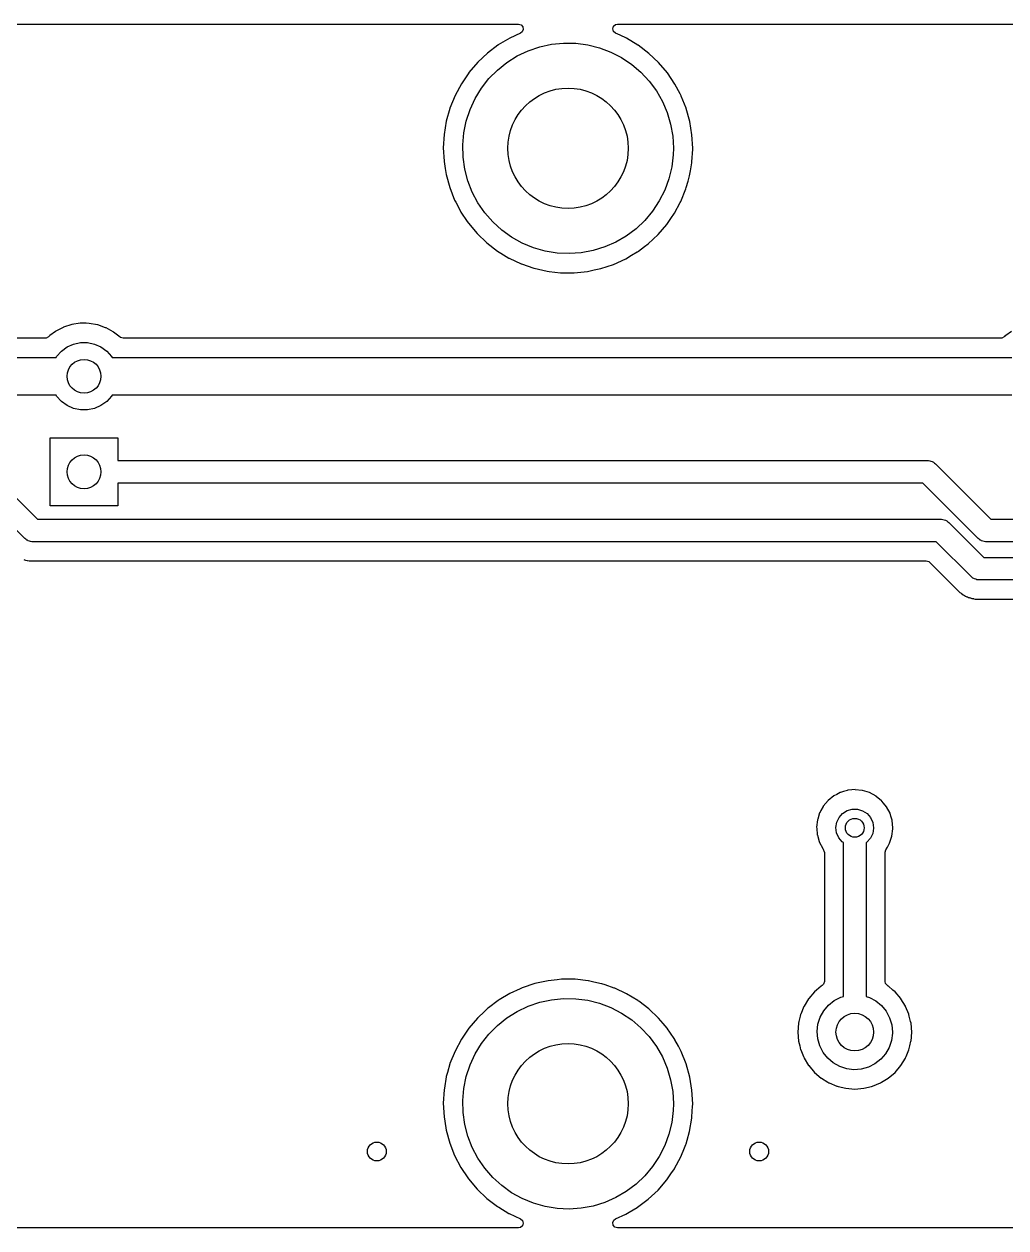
# Model space of a CAD drawing. Extents: x 14 to 417, y -139 to -107.
# Drawn here: x 74.45 to 100.54, y -139.19 to -107.19 of the extents above; entities that cross this region are included whole.
import ezdxf

# ---------------------------------------------------------------- set-up
doc = ezdxf.new("R2010")
doc.units = 0
doc.layers.add('BLACK', color=7, linetype='CONTINUOUS')

msp = doc.modelspace()

# ---------------------------------------------------------------- linework, layer by layer
at = {"layer": 'BLACK', "linetype": 'CONTINUOUS'}
for p, q in [((39.4163, -107.188), (87.5849, -107.188)), ((87.5849, -107.188), (87.653, -107.209)), ((87.653, -107.209), (87.6995, -107.262)), ((90.1107, -107.246), (90.1646, -107.2)), ((90.1646, -107.2), (90.2163, -107.188)), ((90.2163, -107.188), (138.385, -107.188)), ((87.6375, -107.429), (87.3547, -107.559)), ((87.6801, -107.397), (87.6375, -107.429)), ((87.7096, -107.332), (87.6801, -107.397)), ((87.6995, -107.262), (87.7096, -107.332)), ((90.0903, -107.314), (90.1107, -107.246)), ((90.1098, -107.382), (90.0903, -107.314)), ((90.1632, -107.429), (90.1098, -107.382)), ((90.2865, -107.486), (90.1632, -107.429)), ((90.4555, -107.564), (90.2865, -107.486)), ((87.0386, -107.75), (86.7614, -107.959)), ((87.0445, -107.745), (87.0386, -107.75)), ((87.0472, -107.743), (87.0445, -107.745)), ((87.0445, -107.745), (87.0445, -107.745)), ((87.3547, -107.559), (87.0472, -107.743)), ((87.842, -107.898), (88.147, -107.793)), ((88.147, -107.793), (88.462, -107.724)), ((88.462, -107.724), (88.7827, -107.692)), ((88.7827, -107.692), (89.1051, -107.698)), ((89.1051, -107.698), (89.4247, -107.74)), ((89.4247, -107.74), (89.7373, -107.818)), ((89.7373, -107.818), (90.0389, -107.932)), ((90.4584, -107.566), (90.4555, -107.564)), ((90.7595, -107.748), (90.4584, -107.566)), ((90.4584, -107.566), (90.4584, -107.566)), ((90.7624, -107.75), (90.7595, -107.748)), ((90.7595, -107.748), (90.7595, -107.748)), ((91.0475, -107.967), (90.7624, -107.75)), ((86.7614, -107.959), (86.5006, -108.205)), ((87.278, -108.208), (87.5511, -108.036)), ((87.5511, -108.036), (87.842, -107.898)), ((90.0389, -107.932), (90.3253, -108.08)), ((90.3253, -108.08), (90.5929, -108.26)), ((91.3074, -108.213), (91.0475, -107.967)), ((86.2659, -108.48), (86.1726, -108.617)), ((86.2678, -108.478), (86.2659, -108.48)), ((86.2659, -108.48), (86.2659, -108.48)), ((86.5006, -108.205), (86.2678, -108.478)), ((86.7997, -108.638), (87.0264, -108.409)), ((87.0264, -108.409), (87.278, -108.208)), ((90.5929, -108.26), (90.838, -108.469)), ((90.838, -108.469), (91.0574, -108.705)), ((91.5392, -108.487), (91.3074, -108.213)), ((91.7401, -108.783), (91.5392, -108.487)), ((86.0659, -108.774), (85.8971, -109.09)), ((86.1726, -108.617), (86.0659, -108.774)), ((86.6008, -108.892), (86.7997, -108.638)), ((91.0574, -108.705), (91.2483, -108.965)), ((91.7417, -108.787), (91.7401, -108.783)), ((91.8778, -109.043), (91.7417, -108.787)), ((91.7417, -108.787), (91.7417, -108.787)), ((85.8971, -109.09), (85.7634, -109.422)), ((86.4323, -109.167), (86.6008, -108.892)), ((91.2483, -108.965), (91.408, -109.245)), ((91.9078, -109.1), (91.8778, -109.043)), ((91.9091, -109.103), (91.9078, -109.1)), ((92.0372, -109.425), (91.9091, -109.103)), ((85.7603, -109.433), (85.6664, -109.767)), ((85.7625, -109.425), (85.7603, -109.433)), ((85.7634, -109.422), (85.7625, -109.425)), ((85.7625, -109.425), (85.7625, -109.425)), ((86.2966, -109.459), (86.4323, -109.167)), ((91.408, -109.245), (91.5345, -109.542)), ((92.0403, -109.433), (92.0372, -109.425)), ((92.1361, -109.779), (92.0403, -109.433)), ((85.6664, -109.767), (85.6073, -110.121)), ((86.13, -110.081), (86.1954, -109.765)), ((86.1954, -109.765), (86.2966, -109.459)), ((91.5345, -109.542), (91.626, -109.851)), ((86.1014, -110.402), (86.13, -110.081)), ((91.626, -109.851), (91.6814, -110.168)), ((92.194, -110.132), (92.1361, -109.779)), ((85.6073, -110.121), (85.5867, -110.478)), ((86.1098, -110.724), (86.1014, -110.402)), ((91.6814, -110.168), (91.7, -110.49)), ((92.2134, -110.49), (92.194, -110.132)), ((85.5867, -110.478), (85.6048, -110.836)), ((86.1552, -111.043), (86.1098, -110.724)), ((91.6945, -110.666), (91.6557, -110.986)), ((91.7, -110.49), (91.6945, -110.666)), ((92.1928, -110.848), (92.2132, -110.515)), ((92.2132, -110.515), (92.2133, -110.513)), ((92.2133, -110.513), (92.2134, -110.49)), ((85.6048, -110.836), (85.6053, -110.84)), ((85.6053, -110.84), (85.6053, -110.84)), ((85.6053, -110.84), (85.6353, -111.027)), ((85.6353, -111.027), (85.6615, -111.19)), ((86.237, -111.355), (86.1552, -111.043)), ((91.6557, -110.986), (91.5805, -111.299)), ((92.1538, -111.091), (92.1908, -110.874)), ((92.1908, -110.874), (92.1914, -110.871)), ((92.1908, -110.874), (92.1908, -110.874)), ((92.1914, -110.871), (92.1928, -110.848)), ((85.6615, -111.19), (85.756, -111.536)), ((86.3541, -111.656), (86.237, -111.355)), ((91.5805, -111.299), (91.4697, -111.602)), ((92.0431, -111.533), (92.0901, -111.368)), ((92.0901, -111.368), (92.131, -111.224)), ((92.131, -111.224), (92.1538, -111.091)), ((85.756, -111.536), (85.8874, -111.869)), ((86.505, -111.94), (86.3541, -111.656)), ((91.4697, -111.602), (91.3249, -111.89)), ((91.898, -111.901), (92.0328, -111.569)), ((92.0328, -111.569), (92.0431, -111.533)), ((85.8874, -111.869), (85.9157, -111.923)), ((85.9157, -111.923), (86.0387, -112.158)), ((86.6876, -112.206), (86.505, -111.94)), ((91.3249, -111.89), (91.1479, -112.159)), ((91.7297, -112.213), (91.8802, -111.934)), ((91.8802, -111.934), (91.898, -111.901)), ((86.0387, -112.158), (86.054, -112.187)), ((86.054, -112.187), (86.0559, -112.189)), ((86.0559, -112.189), (86.0559, -112.189)), ((86.0559, -112.189), (86.2238, -112.439)), ((86.8995, -112.449), (86.6876, -112.206)), ((91.1479, -112.159), (90.9411, -112.407)), ((91.6317, -112.357), (91.7262, -112.219)), ((91.7262, -112.219), (91.7281, -112.216)), ((91.7262, -112.219), (91.7262, -112.219)), ((91.7281, -112.216), (91.7297, -112.213)), ((91.7297, -112.213), (91.7297, -112.213)), ((86.2238, -112.439), (86.2538, -112.484)), ((86.2538, -112.484), (86.4847, -112.758)), ((87.1379, -112.666), (86.8995, -112.449)), ((90.7073, -112.629), (90.4495, -112.822)), ((90.9411, -112.407), (90.7073, -112.629)), ((91.2915, -112.783), (91.5251, -112.512)), ((91.5251, -112.512), (91.6317, -112.357)), ((86.4847, -112.758), (86.7438, -113.006)), ((87.3997, -112.854), (87.1379, -112.666)), ((87.6814, -113.011), (87.3997, -112.854)), ((90.4495, -112.822), (90.1712, -112.985)), ((91.0298, -113.028), (91.2915, -112.783)), ((86.7438, -113.006), (87.0281, -113.224)), ((87.0281, -113.224), (87.1168, -113.278)), ((87.1168, -113.278), (87.3314, -113.408)), ((87.9792, -113.134), (87.6814, -113.011)), ((88.2892, -113.223), (87.9792, -113.134)), ((88.6073, -113.275), (88.2892, -113.223)), ((88.9293, -113.29), (88.6073, -113.275)), ((89.2509, -113.268), (88.9293, -113.29)), ((89.5679, -113.209), (89.2509, -113.268)), ((89.876, -113.114), (89.5679, -113.209)), ((90.1712, -112.985), (89.876, -113.114)), ((90.5895, -113.335), (90.7403, -113.245)), ((90.7403, -113.245), (90.7432, -113.243)), ((90.7403, -113.245), (90.7403, -113.245)), ((90.7432, -113.243), (90.7687, -113.224)), ((90.7687, -113.224), (90.935, -113.099)), ((90.935, -113.099), (91.0298, -113.028)), ((87.3314, -113.408), (87.3314, -113.408)), ((87.3314, -113.408), (87.3343, -113.41)), ((87.3343, -113.41), (87.3374, -113.412)), ((87.3374, -113.412), (87.3374, -113.412)), ((87.3374, -113.412), (87.6557, -113.561)), ((87.6557, -113.561), (87.6557, -113.561)), ((87.6557, -113.561), (87.6588, -113.562)), ((87.6588, -113.562), (87.662, -113.563)), ((87.662, -113.563), (87.662, -113.563)), ((87.662, -113.563), (87.9946, -113.677)), ((89.7687, -113.687), (90.109, -113.575)), ((90.109, -113.575), (90.4351, -113.426)), ((90.4351, -113.426), (90.5895, -113.335)), ((87.9946, -113.677), (87.9946, -113.677)), ((87.9946, -113.677), (87.9978, -113.678)), ((87.9978, -113.678), (88.3474, -113.757)), ((88.3474, -113.757), (88.3997, -113.763)), ((88.3997, -113.763), (88.7001, -113.797)), ((88.7001, -113.797), (88.7001, -113.797)), ((88.7001, -113.797), (88.7035, -113.798)), ((88.7035, -113.798), (88.7069, -113.798)), ((88.7069, -113.798), (88.7069, -113.798)), ((88.7069, -113.798), (88.9012, -113.799)), ((88.9012, -113.799), (89.0619, -113.799)), ((89.0619, -113.799), (89.0652, -113.799)), ((89.0652, -113.799), (89.4149, -113.763)), ((89.0652, -113.799), (89.0652, -113.799)), ((89.4149, -113.763), (89.4149, -113.763)), ((89.4149, -113.763), (89.4183, -113.763)), ((89.4183, -113.763), (89.4217, -113.762)), ((89.4217, -113.762), (89.5942, -113.725)), ((89.4217, -113.762), (89.4217, -113.762)), ((89.5942, -113.725), (89.7687, -113.687)), ((75.7115, -115.176), (75.4913, -115.248)), ((75.9404, -115.141), (75.7115, -115.176)), ((75.9456, -115.141), (75.9404, -115.141)), ((76.0991, -115.143), (75.9456, -115.141)), ((75.9456, -115.141), (75.9456, -115.141)), ((76.172, -115.144), (76.0991, -115.143)), ((76.1771, -115.145), (76.172, -115.144)), ((76.395, -115.184), (76.1771, -115.145)), ((76.1771, -115.145), (76.1771, -115.145)), ((76.4001, -115.185), (76.395, -115.184)), ((76.395, -115.184), (76.395, -115.184)), ((76.4049, -115.186), (76.4001, -115.185)), ((76.6135, -115.26), (76.4049, -115.186)), ((76.4049, -115.186), (76.4049, -115.186)), ((75.0917, -115.504), (75.0301, -115.539)), ((75.0971, -115.498), (75.0917, -115.504)), ((75.1007, -115.494), (75.0971, -115.498)), ((75.1343, -115.469), (75.1007, -115.494)), ((75.2818, -115.358), (75.1343, -115.469)), ((75.2859, -115.355), (75.2818, -115.358)), ((75.2818, -115.358), (75.2818, -115.358)), ((75.2905, -115.353), (75.2859, -115.355)), ((75.4868, -115.25), (75.2905, -115.353)), ((75.4913, -115.248), (75.4868, -115.25)), ((75.4868, -115.25), (75.4868, -115.25)), ((76.6184, -115.262), (76.6135, -115.26)), ((76.6135, -115.26), (76.6135, -115.26)), ((76.6229, -115.264), (76.6184, -115.262)), ((76.8166, -115.371), (76.6229, -115.264)), ((76.6229, -115.264), (76.6229, -115.264)), ((76.8212, -115.374), (76.8166, -115.371)), ((76.8166, -115.371), (76.8166, -115.371)), ((76.8252, -115.377), (76.8212, -115.374)), ((77.0004, -115.515), (76.8252, -115.377)), ((76.8252, -115.377), (76.8252, -115.377)), ((77.0104, -115.522), (77.0004, -115.515)), ((77.0785, -115.542), (77.0104, -115.522)), ((100.492, -115.504), (100.43, -115.539)), ((100.497, -115.498), (100.492, -115.504)), ((100.501, -115.494), (100.497, -115.498)), ((100.534, -115.469), (100.501, -115.494)), ((100.682, -115.358), (100.534, -115.469)), ((75.0006, -115.542), (51.6785, -115.542)), ((75.0301, -115.539), (75.0006, -115.542)), ((75.4368, -115.882), (75.589, -115.772)), ((75.589, -115.772), (75.7609, -115.695)), ((75.7609, -115.695), (75.945, -115.656)), ((75.945, -115.656), (76.1331, -115.656)), ((76.1331, -115.656), (76.3171, -115.695)), ((76.3171, -115.695), (76.489, -115.772)), ((76.489, -115.772), (76.6412, -115.882)), ((100.401, -115.542), (77.0785, -115.542)), ((100.43, -115.539), (100.401, -115.542)), ((51.3839, -116.051), (75.2942, -116.051)), ((75.2942, -116.051), (75.3109, -116.022)), ((75.3109, -116.022), (75.4368, -115.882)), ((76.6412, -115.882), (76.7671, -116.022)), ((76.7671, -116.022), (76.7839, -116.051)), ((76.7839, -116.051), (100.694, -116.051)), ((75.2942, -117.051), (51.3839, -117.051)), ((75.3109, -117.08), (75.2942, -117.051)), ((75.4368, -117.22), (75.3109, -117.08)), ((76.7671, -117.08), (76.6412, -117.22)), ((76.7839, -117.051), (76.7671, -117.08)), ((100.694, -117.051), (76.7839, -117.051)), ((75.589, -117.33), (75.4368, -117.22)), ((75.7609, -117.407), (75.589, -117.33)), ((75.945, -117.446), (75.7609, -117.407)), ((76.1331, -117.446), (75.945, -117.446)), ((76.3171, -117.407), (76.1331, -117.446)), ((76.489, -117.33), (76.3171, -117.407)), ((76.6412, -117.22), (76.489, -117.33)), ((75.139, -119.991), (75.139, -118.191)), ((75.139, -118.191), (76.939, -118.191)), ((76.939, -118.191), (76.939, -118.791)), ((73.3291, -118.879), (74.8003, -120.35)), ((76.939, -118.791), (98.454, -118.791)), ((98.454, -118.791), (98.4641, -118.792)), ((98.4641, -118.792), (98.4687, -118.791)), ((98.4687, -118.791), (98.4764, -118.793)), ((98.4764, -118.793), (98.5123, -118.797)), ((98.5123, -118.797), (98.5432, -118.809)), ((98.5432, -118.809), (98.5755, -118.817)), ((98.5755, -118.817), (98.5938, -118.829)), ((98.5938, -118.829), (98.6143, -118.837)), ((98.6143, -118.837), (98.6387, -118.86)), ((98.6387, -118.86), (98.6661, -118.879)), ((98.6661, -118.879), (100.137, -120.35)), ((74.4639, -120.862), (72.9927, -119.391)), ((98.3297, -119.391), (76.939, -119.391)), ((76.939, -119.391), (76.939, -119.991)), ((99.8009, -120.862), (98.3297, -119.391)), ((76.939, -119.991), (75.139, -119.991)), ((74.8003, -120.35), (98.806, -120.35)), ((98.806, -120.35), (98.8161, -120.351)), ((98.8161, -120.351), (98.8207, -120.35)), ((98.8207, -120.35), (98.8284, -120.352)), ((98.8284, -120.352), (98.8643, -120.356)), ((98.8643, -120.356), (98.8952, -120.368)), ((98.8952, -120.368), (98.9275, -120.376)), ((98.9275, -120.376), (98.9458, -120.388)), ((98.9458, -120.388), (98.9663, -120.396)), ((98.9663, -120.396), (98.9907, -120.419)), ((98.9907, -120.419), (99.0181, -120.438)), ((99.0181, -120.438), (99.9463, -121.366)), ((100.137, -120.35), (124.079, -120.35)), ((74.4913, -120.881), (74.4639, -120.862)), ((74.5157, -120.904), (74.4913, -120.881)), ((74.5362, -120.912), (74.5157, -120.904)), ((74.5545, -120.924), (74.5362, -120.912)), ((74.5868, -120.932), (74.5545, -120.924)), ((74.6177, -120.944), (74.5868, -120.932)), ((74.6536, -120.948), (74.6177, -120.944)), ((74.6613, -120.95), (74.6536, -120.948)), ((74.666, -120.949), (74.6613, -120.95)), ((74.676, -120.95), (74.666, -120.949)), ((98.6817, -120.95), (74.676, -120.95)), ((99.6099, -121.878), (98.6817, -120.95)), ((99.8283, -120.881), (99.8009, -120.862)), ((99.8527, -120.904), (99.8283, -120.881)), ((99.8733, -120.912), (99.8527, -120.904)), ((99.8915, -120.924), (99.8733, -120.912)), ((99.9239, -120.932), (99.8915, -120.924)), ((99.9548, -120.944), (99.9239, -120.932)), ((99.9906, -120.948), (99.9548, -120.944)), ((99.9984, -120.95), (99.9906, -120.948)), ((100.003, -120.949), (99.9984, -120.95)), ((100.013, -120.95), (100.003, -120.949)), ((123.955, -120.95), (100.013, -120.95)), ((74.4384, -121.425), (74.4532, -121.429)), ((74.4532, -121.429), (74.4847, -121.441)), ((74.4847, -121.441), (74.4917, -121.442)), ((74.4917, -121.442), (74.4917, -121.442)), ((74.4917, -121.442), (74.5277, -121.446)), ((74.5277, -121.446), (74.5402, -121.448)), ((74.5402, -121.448), (74.5825, -121.458)), ((74.5825, -121.458), (74.5895, -121.458)), ((74.5895, -121.458), (74.5895, -121.458)), ((74.5895, -121.458), (74.6231, -121.458)), ((74.6231, -121.458), (74.6239, -121.458)), ((74.6239, -121.458), (74.6248, -121.459)), ((74.6248, -121.459), (74.6611, -121.459)), ((74.6611, -121.459), (74.6616, -121.459)), ((74.6616, -121.459), (74.7603, -121.459)), ((74.7603, -121.459), (74.7603, -121.459)), ((74.7603, -121.459), (74.7639, -121.459)), ((74.7639, -121.459), (74.7651, -121.459)), ((74.7651, -121.459), (74.7667, -121.459)), ((74.7667, -121.459), (98.4189, -121.459)), ((98.4189, -121.459), (98.487, -121.479)), ((98.487, -121.479), (98.508, -121.495)), ((98.508, -121.495), (99.2438, -122.231)), ((99.9463, -121.366), (123.698, -121.366)), ((99.6373, -121.897), (99.6099, -121.878)), ((99.6617, -121.92), (99.6373, -121.897)), ((99.6822, -121.928), (99.6617, -121.92)), ((99.7005, -121.94), (99.6822, -121.928)), ((99.2438, -122.231), (99.2447, -122.232)), ((99.2447, -122.232), (99.2849, -122.273)), ((99.7328, -121.948), (99.7005, -121.94)), ((99.7637, -121.96), (99.7328, -121.948)), ((99.7996, -121.964), (99.7637, -121.96)), ((99.8073, -121.966), (99.7996, -121.964)), ((99.8119, -121.965), (99.8073, -121.966)), ((99.822, -121.966), (99.8119, -121.965)), ((123.574, -121.966), (99.822, -121.966)), ((99.2849, -122.273), (99.3078, -122.297)), ((99.3078, -122.297), (99.3442, -122.32)), ((99.3442, -122.32), (99.3545, -122.327)), ((99.3545, -122.327), (99.3884, -122.354)), ((99.3884, -122.354), (99.3948, -122.358)), ((99.3948, -122.358), (99.3948, -122.358)), ((99.3948, -122.358), (99.4186, -122.369)), ((99.4186, -122.369), (99.4321, -122.377)), ((99.4321, -122.377), (99.4602, -122.395)), ((99.4602, -122.395), (99.4669, -122.397)), ((99.4669, -122.397), (99.4669, -122.397)), ((99.4669, -122.397), (99.501, -122.41)), ((99.501, -122.41), (99.5127, -122.415)), ((99.5127, -122.415), (99.5454, -122.43)), ((99.5454, -122.43), (99.5454, -122.43)), ((99.5454, -122.43), (99.5517, -122.433)), ((99.5517, -122.433), (99.5586, -122.435)), ((99.5586, -122.435), (99.5586, -122.435)), ((99.5586, -122.435), (99.5769, -122.439)), ((99.5769, -122.439), (99.5824, -122.441)), ((99.5824, -122.441), (99.5844, -122.441)), ((99.5844, -122.441), (99.5992, -122.445)), ((99.5992, -122.445), (99.6307, -122.457)), ((99.6307, -122.457), (99.6377, -122.458)), ((99.6377, -122.458), (99.6377, -122.458)), ((99.6377, -122.458), (99.6737, -122.462)), ((99.6737, -122.462), (99.6863, -122.464)), ((99.6863, -122.464), (99.7216, -122.473)), ((99.7216, -122.473), (99.7216, -122.473)), ((99.7216, -122.473), (99.7285, -122.474)), ((99.7285, -122.474), (99.7355, -122.474)), ((99.7355, -122.474), (99.7355, -122.474)), ((99.7355, -122.474), (99.7691, -122.474)), ((99.7691, -122.474), (99.7699, -122.474)), ((99.7699, -122.474), (99.7708, -122.474)), ((99.7708, -122.474), (99.8074, -122.474)), ((99.8074, -122.474), (99.8079, -122.475)), ((99.8079, -122.475), (99.9063, -122.475)), ((99.9063, -122.475), (99.9063, -122.475)), ((99.9063, -122.475), (99.9099, -122.475)), ((99.9099, -122.475), (99.9111, -122.475)), ((99.9111, -122.475), (99.9127, -122.474)), ((99.9127, -122.474), (123.311, -122.474)), ((96.0441, -127.665), (95.9651, -127.706)), ((96.1349, -127.617), (96.0441, -127.665)), ((96.1404, -127.614), (96.1349, -127.617)), ((96.1349, -127.617), (96.1349, -127.617)), ((96.2191, -127.591), (96.1404, -127.614)), ((96.3242, -127.56), (96.2191, -127.591)), ((96.3301, -127.558), (96.3242, -127.56)), ((96.3242, -127.56), (96.3242, -127.56)), ((96.3362, -127.558), (96.3301, -127.558)), ((96.3363, -127.558), (96.3362, -127.558)), ((96.4446, -127.548), (96.3363, -127.558)), ((96.5271, -127.54), (96.4446, -127.548)), ((96.5332, -127.541), (96.5271, -127.54)), ((96.7176, -127.56), (96.5332, -127.541)), ((96.5332, -127.541), (96.5332, -127.541)), ((96.7238, -127.561), (96.7176, -127.56)), ((96.7176, -127.56), (96.7176, -127.56)), ((96.9127, -127.62), (96.7238, -127.561)), ((97.0867, -127.714), (96.9127, -127.62)), ((95.6809, -127.987), (95.6208, -128.096)), ((95.6838, -127.981), (95.6809, -127.987)), ((95.6809, -127.987), (95.6809, -127.987)), ((95.811, -127.83), (95.6838, -127.981)), ((95.9651, -127.706), (95.811, -127.83)), ((97.0914, -127.718), (97.0867, -127.714)), ((97.2327, -127.834), (97.0914, -127.718)), ((97.0914, -127.718), (97.0914, -127.718)), ((97.2391, -127.84), (97.2327, -127.834)), ((97.243, -127.845), (97.2391, -127.84)), ((97.2858, -127.897), (97.243, -127.845)), ((97.243, -127.845), (97.243, -127.845)), ((97.3641, -127.993), (97.2858, -127.897)), ((97.4569, -128.168), (97.3641, -127.993)), ((95.535, -128.324), (95.5288, -128.343)), ((95.5867, -128.16), (95.535, -128.324)), ((95.5886, -128.155), (95.5867, -128.16)), ((95.5867, -128.16), (95.5867, -128.16)), ((95.6208, -128.096), (95.5886, -128.155)), ((96.0418, -128.408), (96.1021, -128.279)), ((96.1021, -128.279), (96.1959, -128.173)), ((96.1959, -128.173), (96.3158, -128.097)), ((96.3158, -128.097), (96.4521, -128.058)), ((96.4521, -128.058), (96.5939, -128.059)), ((96.5939, -128.059), (96.7297, -128.1)), ((96.7297, -128.1), (96.8487, -128.177)), ((96.8487, -128.177), (96.9412, -128.284)), ((96.9412, -128.284), (96.9999, -128.413)), ((97.4809, -128.247), (97.4569, -128.168)), ((97.5122, -128.351), (97.4809, -128.247)), ((95.5288, -128.343), (95.5067, -128.54)), ((95.5067, -128.54), (95.5093, -128.57)), ((95.5093, -128.57), (95.5227, -128.729)), ((96.02, -128.548), (96.0418, -128.408)), ((96.0384, -128.688), (96.02, -128.548)), ((97.0199, -128.566), (96.9963, -128.706)), ((96.9999, -128.413), (97.02, -128.554)), ((97.02, -128.554), (97.0199, -128.566)), ((97.5082, -128.778), (97.533, -128.582)), ((97.5141, -128.357), (97.5122, -128.351)), ((97.5334, -128.554), (97.5141, -128.357)), ((97.533, -128.582), (97.5334, -128.554)), ((95.5227, -128.729), (95.5233, -128.737)), ((95.5233, -128.737), (95.5281, -128.754)), ((95.5281, -128.754), (95.5759, -128.92)), ((95.5759, -128.92), (95.5778, -128.927)), ((95.5778, -128.927), (95.6682, -129.103)), ((96.0955, -128.818), (96.0384, -128.688)), ((96.1867, -128.927), (96.0955, -128.818)), ((96.22, -128.949), (96.1867, -128.927)), ((96.22, -133.036), (96.22, -128.949)), ((96.8394, -128.938), (96.82, -128.95)), ((96.82, -128.95), (96.82, -133.036)), ((96.9345, -128.833), (96.8394, -128.938)), ((96.9963, -128.706), (96.9345, -128.833)), ((97.3878, -129.068), (97.4458, -128.966)), ((97.4458, -128.966), (97.5082, -128.778)), ((95.6682, -129.103), (95.672, -129.108)), ((95.672, -129.108), (95.672, -129.108)), ((95.672, -129.108), (95.6842, -129.123)), ((95.6842, -129.123), (95.7109, -129.189)), ((95.7109, -129.189), (95.7115, -129.201)), ((95.7115, -129.201), (95.7115, -132.641)), ((97.3285, -129.205), (97.3494, -129.139)), ((97.3285, -132.641), (97.3285, -129.205)), ((97.3481, -129.138), (97.3878, -129.068)), ((97.3494, -129.139), (97.3481, -129.138)), ((87.6772, -132.811), (87.6249, -132.835)), ((87.6803, -132.809), (87.6772, -132.811)), ((87.6772, -132.811), (87.6772, -132.811)), ((88.0201, -132.696), (87.6803, -132.809)), ((88.3703, -132.619), (88.0201, -132.696)), ((88.3736, -132.619), (88.3703, -132.619)), ((88.6134, -132.593), (88.3736, -132.619)), ((88.3736, -132.619), (88.3736, -132.619)), ((88.7266, -132.581), (88.6134, -132.593)), ((88.9121, -132.582), (88.7266, -132.581)), ((89.0816, -132.582), (88.9121, -132.582)), ((89.085, -132.582), (89.0816, -132.582)), ((89.0816, -132.582), (89.0816, -132.582)), ((89.0883, -132.582), (89.085, -132.582)), ((89.4378, -132.621), (89.0883, -132.582)), ((89.0883, -132.582), (89.0883, -132.582)), ((89.4412, -132.621), (89.4378, -132.621)), ((89.4378, -132.621), (89.4378, -132.621)), ((89.4445, -132.622), (89.4412, -132.621)), ((89.5896, -132.654), (89.4445, -132.622)), ((89.4445, -132.622), (89.4445, -132.622)), ((89.791, -132.699), (89.5896, -132.654)), ((89.7942, -132.7), (89.791, -132.699)), ((89.7943, -132.7), (89.7942, -132.7)), ((89.8876, -132.731), (89.7943, -132.7)), ((90.1305, -132.814), (89.8876, -132.731)), ((95.6268, -132.764), (95.5041, -132.869)), ((95.6306, -132.761), (95.6268, -132.764)), ((95.6513, -132.748), (95.6306, -132.761)), ((95.6915, -132.709), (95.6513, -132.748)), ((95.7115, -132.641), (95.6915, -132.709)), ((97.341, -132.695), (97.3285, -132.641)), ((97.3887, -132.748), (97.341, -132.695)), ((97.4094, -132.761), (97.3887, -132.748)), ((97.4132, -132.764), (97.4094, -132.761)), ((97.5359, -132.869), (97.4132, -132.764)), ((87.0677, -133.131), (87.0472, -133.143)), ((87.3518, -132.961), (87.0677, -133.131)), ((87.3547, -132.959), (87.3518, -132.961)), ((87.3518, -132.961), (87.3518, -132.961)), ((87.6249, -132.835), (87.3547, -132.959)), ((88.147, -133.193), (88.462, -133.124)), ((88.462, -133.124), (88.7827, -133.092)), ((88.7827, -133.092), (89.1051, -133.098)), ((89.1051, -133.098), (89.4247, -133.14)), ((90.1336, -132.815), (90.1305, -132.814)), ((90.141, -132.819), (90.1336, -132.815)), ((90.1336, -132.815), (90.1336, -132.815)), ((90.4555, -132.964), (90.141, -132.819)), ((90.4584, -132.966), (90.4555, -132.964)), ((90.7595, -133.148), (90.4584, -132.966)), ((90.4584, -132.966), (90.4584, -132.966)), ((95.2932, -133.1), (95.1746, -133.293)), ((95.2958, -133.096), (95.2932, -133.1)), ((95.2932, -133.1), (95.2932, -133.1)), ((95.45, -132.915), (95.2958, -133.096)), ((95.5041, -132.869), (95.45, -132.915)), ((95.9724, -133.148), (96.1454, -133.058)), ((96.1454, -133.058), (96.22, -133.036)), ((96.82, -133.036), (96.9075, -133.063)), ((96.9075, -133.063), (97.0792, -133.156)), ((97.59, -132.915), (97.5359, -132.869)), ((97.7442, -133.096), (97.59, -132.915)), ((97.7468, -133.1), (97.7442, -133.096)), ((97.8654, -133.293), (97.7468, -133.1)), ((97.7468, -133.1), (97.7468, -133.1)), ((86.6818, -133.434), (86.5006, -133.605)), ((86.7589, -133.362), (86.6818, -133.434)), ((86.7614, -133.359), (86.7589, -133.362)), ((86.7589, -133.362), (86.7589, -133.362)), ((86.7886, -133.339), (86.7614, -133.359)), ((87.0445, -133.145), (86.7886, -133.339)), ((87.0472, -133.143), (87.0445, -133.145)), ((87.0445, -133.145), (87.0445, -133.145)), ((87.278, -133.608), (87.5511, -133.436)), ((87.5511, -133.436), (87.842, -133.298)), ((87.842, -133.298), (88.147, -133.193)), ((89.4247, -133.14), (89.7373, -133.218)), ((89.7373, -133.218), (90.0389, -133.332)), ((90.0389, -133.332), (90.3253, -133.48)), ((90.7624, -133.15), (90.7595, -133.148)), ((90.7595, -133.148), (90.7595, -133.148)), ((90.7651, -133.152), (90.7624, -133.15)), ((90.7776, -133.161), (90.7651, -133.152)), ((90.7651, -133.152), (90.7651, -133.152)), ((91.0475, -133.367), (90.7776, -133.161)), ((91.3074, -133.613), (91.0475, -133.367)), ((95.1699, -133.303), (95.086, -133.505)), ((95.1718, -133.298), (95.1699, -133.303)), ((95.1699, -133.303), (95.1699, -133.303)), ((95.1746, -133.293), (95.1718, -133.298)), ((95.6009, -133.591), (95.6949, -133.42)), ((95.6949, -133.42), (95.8203, -133.271)), ((95.8203, -133.271), (95.9724, -133.148)), ((97.0792, -133.156), (97.2296, -133.28)), ((97.2296, -133.28), (97.3529, -133.432)), ((97.3529, -133.432), (97.4445, -133.604)), ((97.8682, -133.298), (97.8654, -133.293)), ((97.8701, -133.303), (97.8682, -133.298)), ((97.954, -133.505), (97.8701, -133.303)), ((97.8701, -133.303), (97.8701, -133.303)), ((86.4921, -133.615), (86.2678, -133.878)), ((86.4983, -133.608), (86.4921, -133.615)), ((86.5006, -133.605), (86.4983, -133.608)), ((86.4983, -133.608), (86.4983, -133.608)), ((87.0264, -133.809), (87.278, -133.608)), ((90.3253, -133.48), (90.5929, -133.66)), ((90.5929, -133.66), (90.838, -133.869)), ((91.426, -133.753), (91.3074, -133.613)), ((91.5364, -133.883), (91.426, -133.753)), ((95.0255, -133.748), (95.0068, -133.985)), ((95.0361, -133.704), (95.0255, -133.748)), ((95.0701, -133.563), (95.0361, -133.704)), ((95.0809, -133.517), (95.0701, -133.563)), ((95.086, -133.505), (95.0809, -133.517)), ((95.5419, -133.777), (95.6009, -133.591)), ((97.4445, -133.604), (97.501, -133.791)), ((97.9591, -133.517), (97.954, -133.505)), ((97.9699, -133.563), (97.9591, -133.517)), ((98.0039, -133.704), (97.9699, -133.563)), ((98.0145, -133.748), (98.0039, -133.704)), ((98.0332, -133.985), (98.0145, -133.748)), ((86.1918, -133.989), (86.0659, -134.174)), ((86.2659, -133.88), (86.1918, -133.989)), ((86.2678, -133.878), (86.2659, -133.88)), ((86.2659, -133.88), (86.2659, -133.88)), ((86.6008, -134.292), (86.7997, -134.038)), ((86.7997, -134.038), (87.0264, -133.809)), ((90.838, -133.869), (91.0574, -134.105)), ((91.5392, -133.887), (91.5364, -133.883)), ((91.5411, -133.89), (91.5392, -133.887)), ((91.5452, -133.896), (91.5411, -133.89)), ((91.6057, -133.985), (91.5452, -133.896)), ((91.7401, -134.183), (91.6057, -133.985)), ((95.0068, -133.985), (95.0255, -134.222)), ((95.5201, -133.971), (95.5419, -133.777)), ((95.5364, -134.166), (95.5201, -133.971)), ((97.5196, -134.013), (97.4951, -134.207)), ((97.501, -133.791), (97.52, -133.985)), ((97.52, -133.985), (97.5196, -134.013)), ((98.0145, -134.222), (98.0332, -133.985)), ((86.0659, -134.174), (85.8971, -134.49)), ((86.4323, -134.567), (86.6008, -134.292)), ((91.0574, -134.105), (91.2483, -134.365)), ((91.2483, -134.365), (91.408, -134.645)), ((91.7417, -134.187), (91.7401, -134.183)), ((91.8347, -134.362), (91.7417, -134.187)), ((91.7417, -134.187), (91.7417, -134.187)), ((91.9078, -134.5), (91.8347, -134.362)), ((95.0255, -134.222), (95.0266, -134.227)), ((95.0266, -134.227), (95.0266, -134.227)), ((95.0266, -134.227), (95.0566, -134.351)), ((95.0566, -134.351), (95.0809, -134.453)), ((95.5902, -134.353), (95.5364, -134.166)), ((95.6794, -134.527), (95.5902, -134.353)), ((97.4335, -134.392), (97.3371, -134.561)), ((97.4951, -134.207), (97.4335, -134.392)), ((97.9591, -134.453), (97.9834, -134.351)), ((97.9834, -134.351), (98.0134, -134.227)), ((98.0134, -134.227), (98.0145, -134.222)), ((98.0134, -134.227), (98.0134, -134.227)), ((85.8971, -134.49), (85.7634, -134.822)), ((86.2966, -134.859), (86.4323, -134.567)), ((91.408, -134.645), (91.5345, -134.942)), ((91.9091, -134.503), (91.9078, -134.5)), ((92.0372, -134.825), (91.9091, -134.503)), ((95.0809, -134.453), (95.0828, -134.457)), ((95.0828, -134.457), (95.0828, -134.457)), ((95.0828, -134.457), (95.1563, -134.635)), ((95.1563, -134.635), (95.1718, -134.672)), ((95.1718, -134.672), (95.1743, -134.676)), ((95.1743, -134.676), (95.2932, -134.87)), ((95.8007, -134.68), (95.6794, -134.527)), ((95.9493, -134.806), (95.8007, -134.68)), ((97.2096, -134.709), (97.0558, -134.829)), ((97.3371, -134.561), (97.2096, -134.709)), ((97.7468, -134.87), (97.8657, -134.676)), ((97.8657, -134.676), (97.8682, -134.672)), ((97.8682, -134.672), (97.8837, -134.635)), ((97.8837, -134.635), (97.9572, -134.457)), ((97.9572, -134.457), (97.9591, -134.453)), ((97.9572, -134.457), (97.9572, -134.457)), ((85.7625, -134.825), (85.6971, -135.058)), ((85.7634, -134.822), (85.7625, -134.825)), ((85.7625, -134.825), (85.7625, -134.825)), ((86.1954, -135.165), (86.2966, -134.859)), ((91.5345, -134.942), (91.626, -135.251)), ((92.0403, -134.833), (92.0372, -134.825)), ((92.1361, -135.179), (92.0403, -134.833)), ((95.2932, -134.87), (95.2932, -134.87)), ((95.2932, -134.87), (95.2958, -134.874)), ((95.2958, -134.874), (95.45, -135.055)), ((96.1197, -134.901), (95.9493, -134.806)), ((96.3053, -134.962), (96.1197, -134.901)), ((96.4991, -134.985), (96.3053, -134.962)), ((96.6936, -134.97), (96.4991, -134.985)), ((96.8816, -134.917), (96.6936, -134.97)), ((97.0558, -134.829), (96.8816, -134.917)), ((97.59, -135.055), (97.7442, -134.874)), ((97.7442, -134.874), (97.7468, -134.87)), ((97.7468, -134.87), (97.7468, -134.87)), ((85.6659, -135.171), (85.6141, -135.48)), ((85.6664, -135.167), (85.6659, -135.171)), ((85.6659, -135.171), (85.6659, -135.171)), ((85.6971, -135.058), (85.6664, -135.167)), ((86.13, -135.481), (86.1954, -135.165)), ((91.626, -135.251), (91.6814, -135.568)), ((92.194, -135.532), (92.1361, -135.179)), ((95.45, -135.055), (95.6306, -135.209)), ((95.6306, -135.209), (95.6348, -135.212)), ((95.6348, -135.212), (95.6348, -135.212)), ((95.6348, -135.212), (95.8052, -135.316)), ((95.8052, -135.316), (95.833, -135.333)), ((95.833, -135.333), (95.8376, -135.335)), ((95.8376, -135.335), (95.8376, -135.335)), ((95.8376, -135.335), (96.0478, -135.422)), ((96.9922, -135.422), (97.2024, -135.335)), ((97.2024, -135.335), (97.207, -135.333)), ((97.2024, -135.335), (97.2024, -135.335)), ((97.207, -135.333), (97.2348, -135.316)), ((97.2348, -135.316), (97.4052, -135.212)), ((97.4052, -135.212), (97.4094, -135.209)), ((97.4052, -135.212), (97.4052, -135.212)), ((97.4094, -135.209), (97.59, -135.055)), ((85.6073, -135.521), (85.5867, -135.878)), ((85.6141, -135.48), (85.6073, -135.521)), ((86.1014, -135.802), (86.13, -135.481)), ((91.6814, -135.568), (91.7, -135.89)), ((92.2134, -135.89), (92.194, -135.532)), ((96.0478, -135.422), (96.0524, -135.424)), ((96.0524, -135.424), (96.0781, -135.43)), ((96.0781, -135.43), (96.2785, -135.478)), ((96.2785, -135.478), (96.2785, -135.478)), ((96.2785, -135.478), (96.2833, -135.48)), ((96.2833, -135.48), (96.52, -135.498)), ((96.52, -135.498), (96.7567, -135.48)), ((96.7567, -135.48), (96.7615, -135.478)), ((96.7615, -135.478), (96.9619, -135.43)), ((96.7615, -135.478), (96.7615, -135.478)), ((96.9619, -135.43), (96.9876, -135.424)), ((96.9876, -135.424), (96.9922, -135.422)), ((85.5867, -135.878), (85.6048, -136.236)), ((86.1098, -136.124), (86.1014, -135.802)), ((91.7, -135.89), (91.6945, -136.066)), ((92.1935, -136.236), (92.2107, -135.955)), ((92.2107, -135.955), (92.2133, -135.913)), ((92.2133, -135.913), (92.2134, -135.89)), ((85.6048, -136.236), (85.6053, -136.24)), ((85.6053, -136.24), (85.6053, -136.24)), ((85.6053, -136.24), (85.6239, -136.356)), ((86.1552, -136.443), (86.1098, -136.124)), ((91.6945, -136.066), (91.6557, -136.386)), ((92.131, -136.624), (92.1914, -136.271)), ((92.1914, -136.271), (92.1935, -136.236)), ((85.6239, -136.356), (85.6615, -136.59)), ((85.6615, -136.59), (85.756, -136.936)), ((86.237, -136.755), (86.1552, -136.443)), ((91.6557, -136.386), (91.5805, -136.699)), ((92.0645, -136.858), (92.131, -136.624)), ((85.756, -136.936), (85.8874, -137.269)), ((86.3541, -137.056), (86.237, -136.755)), ((91.5805, -136.699), (91.4697, -137.002)), ((91.995, -137.062), (92.0316, -136.972)), ((92.0316, -136.972), (92.0328, -136.969)), ((92.0316, -136.972), (92.0316, -136.972)), ((92.0328, -136.969), (92.0357, -136.959)), ((92.0357, -136.959), (92.0645, -136.858)), ((85.8874, -137.269), (86.054, -137.587)), ((86.505, -137.34), (86.3541, -137.056)), ((91.3249, -137.29), (91.1479, -137.559)), ((91.4697, -137.002), (91.3249, -137.29)), ((91.898, -137.301), (91.995, -137.062)), ((86.054, -137.587), (86.0559, -137.589)), ((86.0559, -137.589), (86.0559, -137.589)), ((86.0559, -137.589), (86.2396, -137.863)), ((86.6876, -137.606), (86.505, -137.34)), ((86.8995, -137.849), (86.6876, -137.606)), ((91.1479, -137.559), (90.9411, -137.807)), ((91.7297, -137.613), (91.8964, -137.304)), ((91.8964, -137.304), (91.898, -137.301)), ((86.2396, -137.863), (86.2538, -137.884)), ((86.2538, -137.884), (86.4847, -138.158)), ((87.1379, -138.066), (86.8995, -137.849)), ((90.9411, -137.807), (90.7073, -138.029)), ((91.2915, -138.183), (91.5251, -137.912)), ((91.5251, -137.912), (91.6317, -137.757)), ((91.6317, -137.757), (91.7262, -137.619)), ((91.7262, -137.619), (91.7281, -137.616)), ((91.7262, -137.619), (91.7262, -137.619)), ((91.7281, -137.616), (91.7297, -137.613)), ((91.7297, -137.613), (91.7297, -137.613)), ((86.4847, -138.158), (86.7438, -138.406)), ((87.3997, -138.254), (87.1379, -138.066)), ((90.4495, -138.222), (90.1712, -138.385)), ((90.7073, -138.029), (90.4495, -138.222)), ((91.0298, -138.428), (91.2915, -138.183)), ((86.7438, -138.406), (87.0281, -138.624)), ((87.6814, -138.411), (87.3997, -138.254)), ((87.9792, -138.534), (87.6814, -138.411)), ((88.2892, -138.623), (87.9792, -138.534)), ((89.876, -138.514), (89.5679, -138.609)), ((90.1712, -138.385), (89.876, -138.514)), ((90.7432, -138.643), (91.0298, -138.428)), ((87.0281, -138.624), (87.0601, -138.643)), ((87.0601, -138.643), (87.3314, -138.808)), ((87.3314, -138.808), (87.3314, -138.808)), ((87.3314, -138.808), (87.3343, -138.81)), ((87.3343, -138.81), (87.3374, -138.812)), ((87.3374, -138.812), (87.3374, -138.812)), ((87.3374, -138.812), (87.636, -138.951)), ((88.6073, -138.675), (88.2892, -138.623)), ((88.9293, -138.69), (88.6073, -138.675)), ((89.2509, -138.668), (88.9293, -138.69)), ((89.5679, -138.609), (89.2509, -138.668)), ((90.1618, -138.951), (90.432, -138.828)), ((90.432, -138.828), (90.4351, -138.826)), ((90.4351, -138.826), (90.5291, -138.771)), ((90.5291, -138.771), (90.7403, -138.645)), ((90.7403, -138.645), (90.7432, -138.643)), ((90.7403, -138.645), (90.7403, -138.645)), ((87.5825, -139.191), (39.4141, -139.191)), ((87.6337, -139.181), (87.5825, -139.191)), ((87.6878, -139.135), (87.6337, -139.181)), ((87.636, -138.951), (87.6892, -138.998)), ((87.7085, -139.067), (87.6878, -139.135)), ((87.6892, -138.998), (87.7085, -139.067)), ((90.0893, -139.048), (90.1188, -138.983)), ((90.0994, -139.118), (90.0893, -139.048)), ((90.1459, -139.171), (90.0994, -139.118)), ((90.1188, -138.983), (90.1618, -138.951)), ((90.2141, -139.191), (90.1459, -139.171)), ((138.383, -139.191), (90.2141, -139.191))]:
    msp.add_line(p, q, dxfattribs=at)
at = {"layer": 'BLACK'}
for centre, radius in [((88.9, -110.49), 1.6), ((76.039, -116.551), 0.45), ((76.039, -119.091), 0.45), ((96.52, -128.554), 0.25), ((96.52, -133.985), 0.5), ((88.9, -135.89), 1.6), ((83.82, -137.16), 0.25), ((93.98, -137.16), 0.25)]:
    msp.add_circle(centre, radius, dxfattribs=at)

doc.saveas('drawing.dxf')
